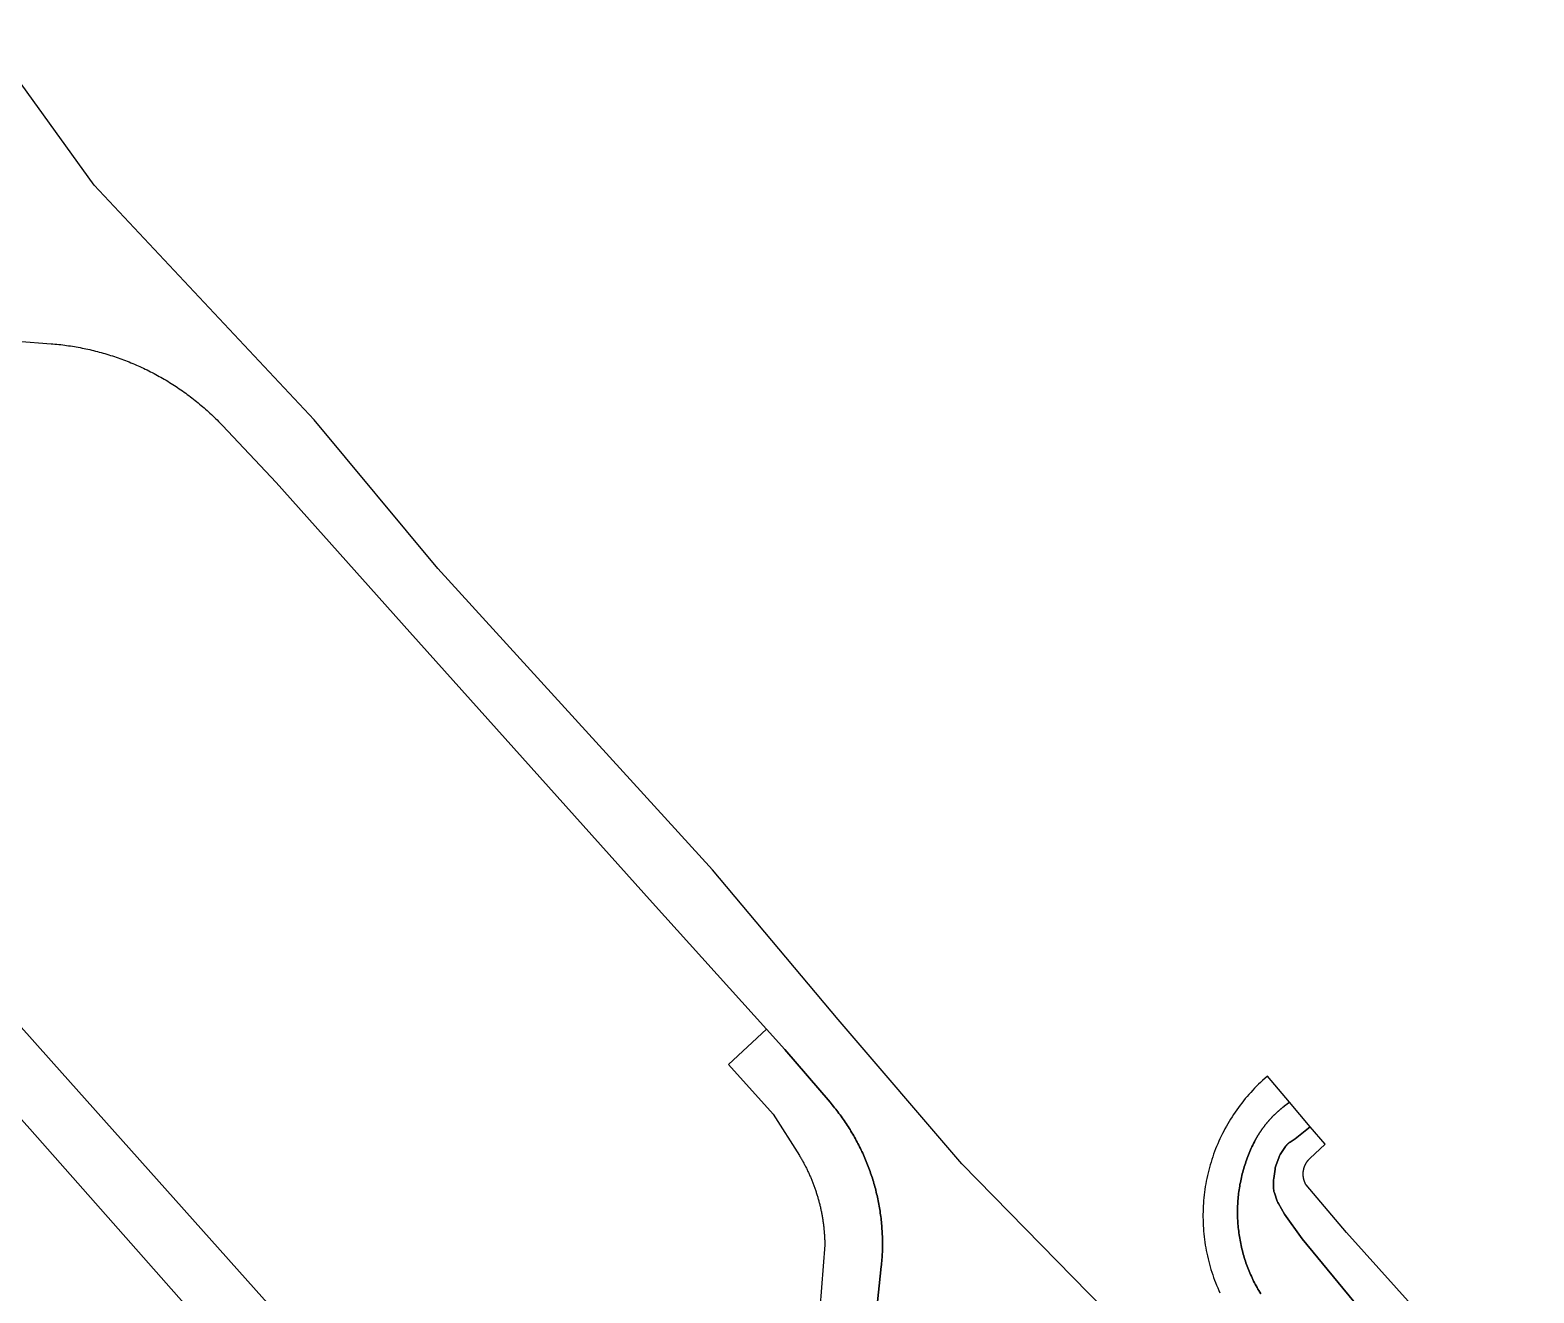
# Model space of a CAD drawing. Header units: metres. Extents: x -127 to 442, y -186 to 462.
# Drawn here: x 138.1 to 234.9, y 278.1 to 359.4 of the extents above; entities that cross this region are included whole.
import ezdxf

# ---------------------------------------------------------------- set-up
doc = ezdxf.new("R2010")
doc.units = ezdxf.units.M

msp = doc.modelspace()

# ---------------------------------------------------------------- linework, layer by layer
at = {"layer": 'road_1', "color": 7}
for points in [[(190.92, 261.032), (192.875, 279.83), (192.875, 279.83), (192.887, 279.944), (192.897, 280.059), (192.907, 280.174), (192.915, 280.288), (192.923, 280.403), (192.93, 280.518), (192.936, 280.633), (192.941, 280.748), (192.945, 280.863), (192.948, 280.978), (192.95, 281.093), (192.951, 281.208), (192.951, 281.323), (192.95, 281.438), (192.949, 281.553), (192.946, 281.668), (192.942, 281.783), (192.938, 281.898), (192.932, 282.012), (192.926, 282.127), (192.919, 282.242), (192.91, 282.357), (192.901, 282.471), (192.891, 282.586), (192.88, 282.7), (192.868, 282.815), (192.855, 282.929), (192.841, 283.043), (192.826, 283.157), (192.81, 283.271), (192.793, 283.385), (192.775, 283.499), (192.757, 283.612), (192.737, 283.726), (192.717, 283.839), (192.695, 283.952), (192.673, 284.065), (192.65, 284.177), (192.625, 284.29), (192.6, 284.402), (192.574, 284.514), (192.547, 284.626), (192.519, 284.737), (192.491, 284.849), (192.461, 284.96), (192.43, 285.071), (192.399, 285.181), (192.366, 285.292), (192.333, 285.402), (192.299, 285.512), (192.263, 285.621), (192.227, 285.73), (192.19, 285.839), (192.153, 285.948), (192.114, 286.056), (192.074, 286.164), (192.034, 286.272), (191.992, 286.379), (191.95, 286.486), (191.907, 286.593), (191.863, 286.699), (191.818, 286.805), (191.772, 286.91), (191.725, 287.016), (191.678, 287.12), (191.63, 287.225), (191.58, 287.329), (191.53, 287.432), (191.479, 287.535), (191.428, 287.638), (191.375, 287.74), (191.322, 287.842), (191.267, 287.944), (191.212, 288.044), (191.156, 288.145), (191.1, 288.245), (191.042, 288.345), (190.984, 288.444), (190.924, 288.542), (190.864, 288.64), (190.803, 288.738), (190.742, 288.835), (190.679, 288.932), (190.616, 289.028), (190.552, 289.123), (190.487, 289.218), (190.422, 289.313), (190.356, 289.407), (190.288, 289.5), (190.221, 289.593), (190.152, 289.686), (190.083, 289.777), (190.012, 289.868), (189.941, 289.959), (189.87, 290.049), (189.797, 290.138), (189.724, 290.227), (189.651, 290.315), (189.576, 290.403), (189.576, 290.403), (186.67, 293.79), (185.481, 295.109), (185.481, 295.109), (183.042, 292.824), (185.919, 289.637), (187.613, 286.967), (187.613, 286.967), (187.644, 286.915), (187.675, 286.862), (187.706, 286.81), (187.736, 286.757), (187.767, 286.704), (187.796, 286.651), (187.826, 286.597), (187.855, 286.544), (187.884, 286.49), (187.913, 286.437), (187.941, 286.383), (187.97, 286.329), (187.997, 286.274), (188.025, 286.22), (188.052, 286.166), (188.079, 286.111), (188.106, 286.056), (188.132, 286.001), (188.158, 285.946), (188.184, 285.891), (188.21, 285.835), (188.235, 285.78), (188.26, 285.724), (188.284, 285.669), (188.309, 285.613), (188.333, 285.557), (188.356, 285.501), (188.38, 285.444), (188.403, 285.388), (188.426, 285.331), (188.448, 285.275), (188.47, 285.218), (188.492, 285.161), (188.514, 285.104), (188.535, 285.047), (188.556, 284.99), (188.577, 284.932), (188.597, 284.875), (188.617, 284.817), (188.637, 284.76), (188.656, 284.702), (188.675, 284.644), (188.694, 284.586), (188.713, 284.528), (188.731, 284.47), (188.749, 284.412), (188.766, 284.353), (188.784, 284.295), (188.801, 284.236), (188.817, 284.178), (188.834, 284.119), (188.85, 284.06), (188.865, 284.001), (188.881, 283.942), (188.896, 283.883), (188.91, 283.824), (188.925, 283.765), (188.939, 283.706), (188.953, 283.646), (188.966, 283.587), (188.979, 283.527), (188.992, 283.468), (189.005, 283.408), (189.017, 283.348), (189.029, 283.289), (189.04, 283.229), (189.052, 283.169), (189.062, 283.109), (189.073, 283.049), (189.083, 282.989), (189.093, 282.929), (189.103, 282.868), (189.112, 282.808), (189.121, 282.748), (189.13, 282.688), (189.138, 282.627), (189.146, 282.567), (189.154, 282.506), (189.161, 282.446), (189.168, 282.385), (189.175, 282.325), (189.181, 282.264), (189.187, 282.203), (189.193, 282.143), (189.198, 282.082), (189.204, 282.021), (189.208, 281.961), (189.213, 281.9), (189.217, 281.839), (189.221, 281.778), (189.224, 281.717), (189.227, 281.656), (189.23, 281.596), (189.233, 281.535), (189.235, 281.474), (189.236, 281.413), (189.238, 281.352), (189.239, 281.291), (189.24, 281.23), (189.24, 281.23), (188.92, 277.12)], [(217.279, 278.083), (217.219, 278.182), (217.16, 278.282), (217.101, 278.382), (217.044, 278.483), (216.989, 278.585), (216.934, 278.688), (216.881, 278.791), (216.828, 278.895), (216.777, 278.999), (216.728, 279.104), (216.679, 279.21), (216.632, 279.316), (216.586, 279.422), (216.541, 279.53), (216.497, 279.637), (216.455, 279.745), (216.414, 279.854), (216.374, 279.963), (216.335, 280.073), (216.298, 280.183), (216.262, 280.293), (216.227, 280.404), (216.194, 280.516), (216.162, 280.627), (216.131, 280.739), (216.102, 280.852), (216.073, 280.964), (216.046, 281.077), (216.021, 281.191), (215.997, 281.304), (215.974, 281.418), (215.952, 281.532), (215.932, 281.647), (215.913, 281.761), (215.895, 281.876), (215.879, 281.991), (215.864, 282.106), (215.851, 282.222), (215.838, 282.337), (215.828, 282.453), (215.818, 282.569), (215.81, 282.685), (215.803, 282.801), (215.797, 282.917), (215.793, 283.033), (215.791, 283.149), (215.789, 283.265), (215.789, 283.381), (215.79, 283.497), (215.793, 283.613), (215.797, 283.73), (215.802, 283.846), (215.809, 283.962), (215.817, 284.078), (215.826, 284.193), (215.837, 284.309), (215.849, 284.425), (215.862, 284.54), (215.877, 284.655), (215.893, 284.77), (215.911, 284.885), (215.929, 285), (215.949, 285.114), (215.971, 285.228), (215.994, 285.342), (216.018, 285.456), (216.043, 285.569), (216.07, 285.682), (216.098, 285.795), (216.127, 285.908), (216.158, 286.02), (216.19, 286.131), (216.223, 286.243), (216.258, 286.354), (216.293, 286.464), (216.33, 286.574), (216.369, 286.684), (216.408, 286.793), (216.449, 286.902), (216.492, 287.01), (216.535, 287.118), (216.58, 287.225), (216.626, 287.332), (216.673, 287.438), (216.721, 287.543), (216.771, 287.648), (216.822, 287.753), (216.874, 287.857), (216.927, 287.96), (216.927, 287.96), (216.941, 287.985), (216.955, 288.01), (216.969, 288.035), (216.983, 288.06), (216.997, 288.085), (217.011, 288.11), (217.026, 288.135), (217.04, 288.16), (217.055, 288.184), (217.07, 288.209), (217.084, 288.233), (217.099, 288.258), (217.114, 288.282), (217.129, 288.307), (217.145, 288.331), (217.16, 288.355), (217.175, 288.38), (217.191, 288.404), (217.207, 288.428), (217.222, 288.452), (217.238, 288.476), (217.254, 288.5), (217.27, 288.523), (217.286, 288.547), (217.302, 288.571), (217.319, 288.594), (217.335, 288.618), (217.351, 288.641), (217.368, 288.665), (217.385, 288.688), (217.402, 288.711), (217.418, 288.735), (217.435, 288.758), (217.452, 288.781), (217.47, 288.804), (217.487, 288.827), (217.504, 288.849), (217.522, 288.872), (217.539, 288.895), (217.557, 288.918), (217.575, 288.94), (217.592, 288.963), (217.61, 288.985), (217.628, 289.007), (217.646, 289.03), (217.665, 289.052), (217.683, 289.074), (217.701, 289.096), (217.72, 289.118), (217.738, 289.14), (217.757, 289.162), (217.776, 289.183), (217.794, 289.205), (217.813, 289.227), (217.832, 289.248), (217.851, 289.27), (217.87, 289.291), (217.89, 289.312), (217.909, 289.333), (217.928, 289.354), (217.948, 289.375), (217.968, 289.396), (217.987, 289.417), (218.007, 289.438), (218.027, 289.459), (218.047, 289.479), (218.067, 289.5), (218.087, 289.52), (218.107, 289.541), (218.127, 289.561), (218.148, 289.581), (218.168, 289.601), (218.189, 289.621), (218.209, 289.641), (218.23, 289.661), (218.251, 289.681), (218.272, 289.701), (218.293, 289.72), (218.314, 289.74), (218.335, 289.759), (218.356, 289.779), (218.377, 289.798), (218.398, 289.817), (218.42, 289.836), (218.441, 289.855), (218.463, 289.874), (218.484, 289.893), (218.506, 289.912), (218.528, 289.93), (218.55, 289.949), (218.572, 289.967), (218.594, 289.986), (218.616, 290.004), (218.638, 290.022), (218.66, 290.04), (218.683, 290.058), (218.705, 290.076), (218.727, 290.094), (218.75, 290.112), (218.75, 290.112), (218.754, 290.115), (218.758, 290.118), (218.762, 290.121), (218.765, 290.124), (218.769, 290.127), (218.773, 290.13), (218.777, 290.133), (218.781, 290.136), (218.785, 290.139), (218.789, 290.142), (218.792, 290.145), (218.796, 290.148), (218.8, 290.151), (218.804, 290.154), (218.808, 290.157), (218.812, 290.16), (218.816, 290.163), (218.82, 290.166), (218.823, 290.17), (218.827, 290.173), (218.831, 290.176), (218.835, 290.179), (218.839, 290.182), (218.843, 290.185), (218.847, 290.188), (218.851, 290.191), (218.854, 290.194), (218.858, 290.197), (218.862, 290.2), (218.866, 290.203), (218.87, 290.206), (218.874, 290.209), (218.878, 290.212), (218.882, 290.215), (218.885, 290.218), (218.889, 290.221), (218.893, 290.224), (218.897, 290.227), (218.901, 290.23), (218.905, 290.233), (218.909, 290.236), (218.913, 290.239), (218.917, 290.242), (218.92, 290.245), (218.924, 290.248), (218.928, 290.25), (218.932, 290.253), (218.936, 290.256), (218.94, 290.259), (218.944, 290.262), (218.948, 290.265), (218.952, 290.268), (218.956, 290.271), (218.959, 290.274), (218.963, 290.277), (218.967, 290.28), (218.971, 290.283), (218.975, 290.286), (218.979, 290.289), (218.983, 290.292), (218.987, 290.295), (218.991, 290.298), (218.995, 290.301), (218.999, 290.304), (219.002, 290.307), (219.006, 290.31), (219.01, 290.313), (219.014, 290.316), (219.018, 290.319), (219.022, 290.322), (219.026, 290.325), (219.03, 290.328), (219.034, 290.331), (219.038, 290.334), (219.042, 290.337), (219.046, 290.339), (219.049, 290.342), (219.053, 290.345), (219.057, 290.348), (219.061, 290.351), (219.065, 290.354), (219.069, 290.357), (219.073, 290.36), (219.077, 290.363), (219.081, 290.366), (219.085, 290.369), (219.089, 290.372), (219.093, 290.375), (219.097, 290.378), (219.101, 290.381), (219.104, 290.384), (219.108, 290.387), (219.112, 290.389), (219.116, 290.392), (219.12, 290.395), (219.124, 290.398), (219.128, 290.401), (219.132, 290.404), (219.136, 290.407), (219.136, 290.407), (217.72, 292.078), (217.405, 291.801), (217.405, 291.801), (217.273, 291.679), (217.143, 291.555), (217.016, 291.428), (216.89, 291.3), (216.766, 291.17), (216.644, 291.038), (216.524, 290.905), (216.406, 290.769), (216.29, 290.632), (216.176, 290.493), (216.064, 290.352), (215.955, 290.209), (215.848, 290.065), (215.743, 289.919), (215.64, 289.772), (215.539, 289.623), (215.441, 289.473), (215.345, 289.321), (215.251, 289.168), (215.16, 289.013), (215.071, 288.857), (214.984, 288.699), (214.9, 288.541), (214.818, 288.381), (214.739, 288.219), (214.662, 288.057), (214.588, 287.893), (214.516, 287.729), (214.447, 287.563), (214.38, 287.396), (214.315, 287.228), (214.254, 287.06), (214.195, 286.89), (214.138, 286.719), (214.084, 286.548), (214.033, 286.376), (213.984, 286.203), (213.938, 286.029), (213.895, 285.855), (213.854, 285.68), (213.816, 285.504), (213.781, 285.328), (213.748, 285.151), (213.718, 284.974), (213.69, 284.797), (213.666, 284.619), (213.644, 284.44), (213.625, 284.262), (213.608, 284.083), (213.595, 283.903), (213.584, 283.724), (213.575, 283.545), (213.57, 283.365), (213.567, 283.185), (213.567, 283.006), (213.57, 282.826), (213.575, 282.646), (213.583, 282.467), (213.594, 282.288), (213.608, 282.108), (213.624, 281.929), (213.643, 281.751), (213.665, 281.572), (213.69, 281.394), (213.717, 281.217), (213.747, 281.04), (213.779, 280.863), (213.815, 280.687), (213.853, 280.511), (213.893, 280.336), (213.937, 280.162), (213.982, 279.988), (214.031, 279.815), (214.082, 279.643), (214.136, 279.471), (214.193, 279.301), (214.252, 279.131), (214.313, 278.962), (214.377, 278.794), (214.444, 278.628), (214.513, 278.462), (214.585, 278.297), (214.659, 278.133)]]:
    msp.add_lwpolyline(points, dxfattribs=at)
at = {"layer": 'road_5', "color": 3}
msp.add_lwpolyline([(81.315, 357.841), (78.859, 355.539), (97.1, 334.63), (116.98, 312.3), (138.1, 288.7), (156.449, 267.906), (159.64, 264.29), (170.31, 252.14), (179.996, 241.276), (183.264, 244.334), (180.61, 247.3), (162.12, 267.71), (159.44, 270.709), (139.47, 293.06), (115.45, 320.01), (99.55, 337.78), (90.9, 347.51), (81.315, 357.841)], close=True, dxfattribs=at)
at = {"layer": 'terrain_5', "color": 3}
for points in [[(207.237, 277.059), (198.051, 286.434), (190.104, 295.716), (182.007, 305.35), (164.344, 324.741), (156.397, 334.305), (142.239, 349.394), (135.041, 359.38)], [(137.31, 339.37), (139.462, 339.202), (139.462, 339.202), (139.588, 339.192), (139.714, 339.181), (139.84, 339.168), (139.965, 339.155), (140.091, 339.141), (140.216, 339.126), (140.342, 339.111), (140.467, 339.094), (140.592, 339.076), (140.717, 339.057), (140.842, 339.038), (140.966, 339.017), (141.091, 338.996), (141.215, 338.974), (141.339, 338.95), (141.463, 338.926), (141.587, 338.901), (141.711, 338.875), (141.834, 338.848), (141.957, 338.82), (142.08, 338.791), (142.203, 338.762), (142.326, 338.731), (142.448, 338.699), (142.57, 338.667), (142.692, 338.634), (142.814, 338.599), (142.935, 338.564), (143.056, 338.528), (143.177, 338.491), (143.298, 338.453), (143.418, 338.415), (143.538, 338.375), (143.657, 338.334), (143.777, 338.293), (143.896, 338.251), (144.015, 338.208), (144.133, 338.164), (144.251, 338.119), (144.369, 338.073), (144.486, 338.026), (144.603, 337.978), (144.72, 337.93), (144.836, 337.881), (144.952, 337.831), (145.068, 337.78), (145.183, 337.728), (145.298, 337.675), (145.412, 337.621), (145.526, 337.567), (145.64, 337.512), (145.753, 337.455), (145.866, 337.398), (145.978, 337.341), (146.09, 337.282), (146.202, 337.223), (146.313, 337.162), (146.423, 337.101), (146.533, 337.039), (146.643, 336.976), (146.752, 336.913), (146.861, 336.848), (146.969, 336.783), (147.077, 336.717), (147.184, 336.65), (147.291, 336.583), (147.397, 336.515), (147.503, 336.445), (147.608, 336.375), (147.713, 336.305), (147.817, 336.233), (147.92, 336.161), (148.023, 336.088), (148.126, 336.014), (148.228, 335.939), (148.329, 335.864), (148.43, 335.788), (148.531, 335.711), (148.63, 335.634), (148.729, 335.555), (148.828, 335.476), (148.926, 335.397), (149.023, 335.316), (149.12, 335.235), (149.216, 335.153), (149.312, 335.07), (149.407, 334.987), (149.501, 334.903), (149.595, 334.818), (149.688, 334.733), (149.78, 334.646), (149.872, 334.56), (149.963, 334.472), (150.054, 334.384), (150.143, 334.295), (150.233, 334.206), (150.321, 334.115), (150.409, 334.024), (150.496, 333.933), (150.496, 333.933), (153.95, 330.28), (162.54, 320.65), (178.15, 303.24), (185.481, 295.109), (186.67, 293.79), (189.576, 290.403), (189.576, 290.403), (189.651, 290.315), (189.724, 290.227), (189.797, 290.138), (189.87, 290.049), (189.941, 289.959), (190.012, 289.868), (190.083, 289.777), (190.152, 289.686), (190.221, 289.593), (190.288, 289.5), (190.356, 289.407), (190.422, 289.313), (190.487, 289.218), (190.552, 289.123), (190.616, 289.028), (190.679, 288.932), (190.742, 288.835), (190.803, 288.738), (190.864, 288.64), (190.924, 288.542), (190.984, 288.444), (191.042, 288.345), (191.1, 288.245), (191.156, 288.145), (191.212, 288.044), (191.267, 287.944), (191.322, 287.842), (191.375, 287.74), (191.428, 287.638), (191.479, 287.535), (191.53, 287.432), (191.58, 287.329), (191.63, 287.225), (191.678, 287.12), (191.725, 287.016), (191.772, 286.91), (191.818, 286.805), (191.863, 286.699), (191.907, 286.593), (191.95, 286.486), (191.992, 286.379), (192.034, 286.272), (192.074, 286.164), (192.114, 286.056), (192.153, 285.948), (192.19, 285.839), (192.227, 285.73), (192.263, 285.621), (192.299, 285.512), (192.333, 285.402), (192.366, 285.292), (192.399, 285.181), (192.43, 285.071), (192.461, 284.96), (192.491, 284.849), (192.519, 284.737), (192.547, 284.626), (192.574, 284.514), (192.6, 284.402), (192.625, 284.29), (192.65, 284.177), (192.673, 284.065), (192.695, 283.952), (192.717, 283.839), (192.737, 283.726), (192.757, 283.612), (192.775, 283.499), (192.793, 283.385), (192.81, 283.271), (192.826, 283.157), (192.841, 283.043), (192.855, 282.929), (192.868, 282.815), (192.88, 282.7), (192.891, 282.586), (192.901, 282.471), (192.91, 282.357), (192.919, 282.242), (192.926, 282.127), (192.932, 282.012), (192.938, 281.898), (192.942, 281.783), (192.946, 281.668), (192.949, 281.553), (192.95, 281.438), (192.951, 281.323), (192.951, 281.208), (192.95, 281.093), (192.948, 280.978), (192.945, 280.863), (192.941, 280.748), (192.936, 280.633), (192.93, 280.518), (192.923, 280.403), (192.915, 280.288), (192.907, 280.174), (192.897, 280.059), (192.887, 279.944), (192.875, 279.83), (192.875, 279.83), (190.92, 261.032)], [(234.857, 263.525), (219.954, 281.614), (219.954, 281.614), (218.802, 283.207), (218.417, 283.895), (218.391, 283.944), (218.368, 283.995), (218.348, 284.047), (218.161, 284.57), (218.136, 284.652), (218.118, 284.736), (218.107, 284.821), (218.103, 284.918), (218.11, 285.417), (218.118, 285.503), (218.204, 286.105), (218.216, 286.174), (218.233, 286.242), (218.255, 286.308), (218.468, 286.89), (218.499, 286.964), (218.536, 287.036), (218.578, 287.105), (218.884, 287.559), (218.884, 287.559), (218.886, 287.562), (218.889, 287.566), (218.891, 287.569), (218.893, 287.572), (218.896, 287.576), (218.898, 287.579), (218.9, 287.582), (218.903, 287.585), (218.905, 287.589), (218.907, 287.592), (218.91, 287.595), (218.912, 287.598), (218.915, 287.602), (218.917, 287.605), (218.919, 287.608), (218.922, 287.611), (218.924, 287.614), (218.927, 287.618), (218.929, 287.621), (218.932, 287.624), (218.934, 287.627), (218.937, 287.63), (218.94, 287.633), (218.942, 287.637), (218.945, 287.64), (218.947, 287.643), (218.95, 287.646), (218.953, 287.649), (218.955, 287.652), (218.958, 287.655), (218.96, 287.658), (218.963, 287.661), (218.966, 287.664), (218.969, 287.667), (218.971, 287.67), (218.974, 287.673), (218.977, 287.676), (218.979, 287.679), (218.982, 287.682), (218.985, 287.685), (218.988, 287.688), (218.99, 287.691), (218.993, 287.694), (218.996, 287.697), (218.999, 287.7), (219.002, 287.702), (219.005, 287.705), (219.007, 287.708), (219.01, 287.711), (219.013, 287.714), (219.016, 287.717), (219.019, 287.72), (219.022, 287.722), (219.025, 287.725), (219.028, 287.728), (219.031, 287.731), (219.034, 287.733), (219.037, 287.736), (219.04, 287.739), (219.043, 287.742), (219.046, 287.744), (219.049, 287.747), (219.052, 287.75), (219.055, 287.752), (219.058, 287.755), (219.061, 287.758), (219.064, 287.76), (219.067, 287.763), (219.07, 287.766), (219.073, 287.768), (219.076, 287.771), (219.079, 287.773), (219.082, 287.776), (219.086, 287.778), (219.089, 287.781), (219.092, 287.783), (219.095, 287.786), (219.098, 287.788), (219.101, 287.791), (219.105, 287.793), (219.108, 287.796), (219.111, 287.798), (219.114, 287.801), (219.117, 287.803), (219.121, 287.806), (219.124, 287.808), (219.127, 287.81), (219.13, 287.813), (219.134, 287.815), (219.137, 287.817), (219.14, 287.82), (219.144, 287.822), (219.147, 287.824), (219.15, 287.827), (219.154, 287.829), (219.157, 287.831), (219.16, 287.834), (219.164, 287.836), (219.167, 287.838), (219.167, 287.838), (219.489, 288.047), (220.473, 288.829), (219.136, 290.407), (219.136, 290.407), (219.132, 290.404), (219.128, 290.401), (219.124, 290.398), (219.12, 290.395), (219.116, 290.392), (219.112, 290.389), (219.108, 290.387), (219.104, 290.384), (219.101, 290.381), (219.097, 290.378), (219.093, 290.375), (219.089, 290.372), (219.085, 290.369), (219.081, 290.366), (219.077, 290.363), (219.073, 290.36), (219.069, 290.357), (219.065, 290.354), (219.061, 290.351), (219.057, 290.348), (219.053, 290.345), (219.049, 290.342), (219.046, 290.339), (219.042, 290.337), (219.038, 290.334), (219.034, 290.331), (219.03, 290.328), (219.026, 290.325), (219.022, 290.322), (219.018, 290.319), (219.014, 290.316), (219.01, 290.313), (219.006, 290.31), (219.002, 290.307), (218.999, 290.304), (218.995, 290.301), (218.991, 290.298), (218.987, 290.295), (218.983, 290.292), (218.979, 290.289), (218.975, 290.286), (218.971, 290.283), (218.967, 290.28), (218.963, 290.277), (218.959, 290.274), (218.956, 290.271), (218.952, 290.268), (218.948, 290.265), (218.944, 290.262), (218.94, 290.259), (218.936, 290.256), (218.932, 290.253), (218.928, 290.25), (218.924, 290.248), (218.92, 290.245), (218.917, 290.242), (218.913, 290.239), (218.909, 290.236), (218.905, 290.233), (218.901, 290.23), (218.897, 290.227), (218.893, 290.224), (218.889, 290.221), (218.885, 290.218), (218.882, 290.215), (218.878, 290.212), (218.874, 290.209), (218.87, 290.206), (218.866, 290.203), (218.862, 290.2), (218.858, 290.197), (218.854, 290.194), (218.851, 290.191), (218.847, 290.188), (218.843, 290.185), (218.839, 290.182), (218.835, 290.179), (218.831, 290.176), (218.827, 290.173), (218.823, 290.17), (218.82, 290.166), (218.816, 290.163), (218.812, 290.16), (218.808, 290.157), (218.804, 290.154), (218.8, 290.151), (218.796, 290.148), (218.792, 290.145), (218.789, 290.142), (218.785, 290.139), (218.781, 290.136), (218.777, 290.133), (218.773, 290.13), (218.769, 290.127), (218.765, 290.124), (218.762, 290.121), (218.758, 290.118), (218.754, 290.115), (218.75, 290.112), (218.75, 290.112), (218.727, 290.094), (218.705, 290.076), (218.683, 290.058), (218.66, 290.04), (218.638, 290.022), (218.616, 290.004), (218.594, 289.986), (218.572, 289.967), (218.55, 289.949), (218.528, 289.93), (218.506, 289.912), (218.484, 289.893), (218.463, 289.874), (218.441, 289.855), (218.42, 289.836), (218.398, 289.817), (218.377, 289.798), (218.356, 289.779), (218.335, 289.759), (218.314, 289.74), (218.293, 289.72), (218.272, 289.701), (218.251, 289.681), (218.23, 289.661), (218.209, 289.641), (218.189, 289.621), (218.168, 289.601), (218.148, 289.581), (218.127, 289.561), (218.107, 289.541), (218.087, 289.52), (218.067, 289.5), (218.047, 289.479), (218.027, 289.459), (218.007, 289.438), (217.987, 289.417), (217.968, 289.396), (217.948, 289.375), (217.928, 289.354), (217.909, 289.333), (217.89, 289.312), (217.87, 289.291), (217.851, 289.27), (217.832, 289.248), (217.813, 289.227), (217.794, 289.205), (217.776, 289.183), (217.757, 289.162), (217.738, 289.14), (217.72, 289.118), (217.701, 289.096), (217.683, 289.074), (217.665, 289.052), (217.646, 289.03), (217.628, 289.007), (217.61, 288.985), (217.592, 288.963), (217.575, 288.94), (217.557, 288.918), (217.539, 288.895), (217.522, 288.872), (217.504, 288.849), (217.487, 288.827), (217.47, 288.804), (217.452, 288.781), (217.435, 288.758), (217.418, 288.735), (217.402, 288.711), (217.385, 288.688), (217.368, 288.665), (217.351, 288.641), (217.335, 288.618), (217.319, 288.594), (217.302, 288.571), (217.286, 288.547), (217.27, 288.523), (217.254, 288.5), (217.238, 288.476), (217.222, 288.452), (217.207, 288.428), (217.191, 288.404), (217.175, 288.38), (217.16, 288.355), (217.145, 288.331), (217.129, 288.307), (217.114, 288.282), (217.099, 288.258), (217.084, 288.233), (217.07, 288.209), (217.055, 288.184), (217.04, 288.16), (217.026, 288.135), (217.011, 288.11), (216.997, 288.085), (216.983, 288.06), (216.969, 288.035), (216.955, 288.01), (216.941, 287.985), (216.927, 287.96), (216.927, 287.96), (216.874, 287.857), (216.822, 287.753), (216.771, 287.648), (216.721, 287.543), (216.673, 287.438), (216.626, 287.332), (216.58, 287.225), (216.535, 287.118), (216.492, 287.01), (216.449, 286.902), (216.408, 286.793), (216.369, 286.684), (216.33, 286.574), (216.293, 286.464), (216.258, 286.354), (216.223, 286.243), (216.19, 286.131), (216.158, 286.02), (216.127, 285.908), (216.098, 285.795), (216.07, 285.682), (216.043, 285.569), (216.018, 285.456), (215.994, 285.342), (215.971, 285.228), (215.949, 285.114), (215.929, 285), (215.911, 284.885), (215.893, 284.77), (215.877, 284.655), (215.862, 284.54), (215.849, 284.425), (215.837, 284.309), (215.826, 284.193), (215.817, 284.078), (215.809, 283.962), (215.802, 283.846), (215.797, 283.73), (215.793, 283.613), (215.79, 283.497), (215.789, 283.381), (215.789, 283.265), (215.791, 283.149), (215.793, 283.033), (215.797, 282.917), (215.803, 282.801), (215.81, 282.685), (215.818, 282.569), (215.828, 282.453), (215.838, 282.337), (215.851, 282.222), (215.864, 282.106), (215.879, 281.991), (215.895, 281.876), (215.913, 281.761), (215.932, 281.647), (215.952, 281.532), (215.974, 281.418), (215.997, 281.304), (216.021, 281.191), (216.046, 281.077), (216.073, 280.964), (216.102, 280.852), (216.131, 280.739), (216.162, 280.627), (216.194, 280.516), (216.227, 280.404), (216.262, 280.293), (216.298, 280.183), (216.335, 280.073), (216.374, 279.963), (216.414, 279.854), (216.455, 279.745), (216.497, 279.637), (216.541, 279.53), (216.586, 279.422), (216.632, 279.316), (216.679, 279.21), (216.728, 279.104), (216.777, 278.999), (216.828, 278.895), (216.881, 278.791), (216.934, 278.688), (216.989, 278.585), (217.044, 278.483), (217.101, 278.382), (217.16, 278.282), (217.219, 278.182), (217.279, 278.083)], [(233.389, 270.216), (222.79, 282.02), (220.2, 285.09), (220.2, 285.09), (220.195, 285.098), (220.191, 285.107), (220.186, 285.115), (220.181, 285.123), (220.177, 285.132), (220.172, 285.14), (220.168, 285.149), (220.164, 285.157), (220.159, 285.166), (220.155, 285.174), (220.151, 285.183), (220.147, 285.191), (220.143, 285.2), (220.139, 285.209), (220.135, 285.217), (220.131, 285.226), (220.127, 285.235), (220.123, 285.243), (220.12, 285.252), (220.116, 285.261), (220.112, 285.27), (220.109, 285.279), (220.105, 285.288), (220.102, 285.297), (220.099, 285.305), (220.095, 285.314), (220.092, 285.323), (220.089, 285.332), (220.086, 285.341), (220.083, 285.35), (220.08, 285.36), (220.077, 285.369), (220.074, 285.378), (220.072, 285.387), (220.069, 285.396), (220.066, 285.405), (220.064, 285.414), (220.061, 285.424), (220.059, 285.433), (220.056, 285.442), (220.054, 285.451), (220.052, 285.46), (220.05, 285.47), (220.047, 285.479), (220.045, 285.488), (220.043, 285.498), (220.041, 285.507), (220.04, 285.516), (220.038, 285.526), (220.036, 285.535), (220.034, 285.544), (220.033, 285.554), (220.031, 285.563), (220.03, 285.573), (220.028, 285.582), (220.027, 285.592), (220.026, 285.601), (220.024, 285.61), (220.023, 285.62), (220.022, 285.629), (220.021, 285.639), (220.02, 285.648), (220.019, 285.658), (220.019, 285.667), (220.018, 285.677), (220.017, 285.686), (220.016, 285.696), (220.016, 285.705), (220.015, 285.715), (220.015, 285.724), (220.015, 285.734), (220.014, 285.744), (220.014, 285.753), (220.014, 285.763), (220.014, 285.772), (220.014, 285.782), (220.014, 285.791), (220.014, 285.801), (220.014, 285.81), (220.014, 285.82), (220.015, 285.829), (220.015, 285.839), (220.015, 285.848), (220.016, 285.858), (220.016, 285.867), (220.017, 285.877), (220.018, 285.886), (220.018, 285.896), (220.019, 285.905), (220.02, 285.915), (220.021, 285.924), (220.022, 285.934), (220.023, 285.943), (220.024, 285.953), (220.026, 285.962), (220.027, 285.972), (220.028, 285.981), (220.03, 285.991), (220.031, 286), (220.031, 286), (220.032, 286.009), (220.034, 286.018), (220.036, 286.027), (220.037, 286.036), (220.039, 286.045), (220.041, 286.054), (220.043, 286.063), (220.045, 286.072), (220.047, 286.081), (220.049, 286.09), (220.051, 286.099), (220.053, 286.108), (220.055, 286.117), (220.057, 286.126), (220.06, 286.135), (220.062, 286.144), (220.064, 286.153), (220.067, 286.162), (220.069, 286.17), (220.072, 286.179), (220.075, 286.188), (220.077, 286.197), (220.08, 286.206), (220.083, 286.214), (220.086, 286.223), (220.089, 286.232), (220.092, 286.24), (220.095, 286.249), (220.098, 286.258), (220.101, 286.266), (220.105, 286.275), (220.108, 286.284), (220.111, 286.292), (220.115, 286.301), (220.118, 286.309), (220.122, 286.318), (220.125, 286.326), (220.129, 286.335), (220.133, 286.343), (220.136, 286.351), (220.14, 286.36), (220.144, 286.368), (220.148, 286.376), (220.152, 286.385), (220.156, 286.393), (220.16, 286.401), (220.164, 286.409), (220.168, 286.418), (220.173, 286.426), (220.177, 286.434), (220.181, 286.442), (220.186, 286.45), (220.19, 286.458), (220.195, 286.466), (220.199, 286.474), (220.204, 286.482), (220.209, 286.49), (220.213, 286.498), (220.218, 286.506), (220.223, 286.513), (220.228, 286.521), (220.233, 286.529), (220.238, 286.537), (220.243, 286.544), (220.248, 286.552), (220.253, 286.56), (220.258, 286.567), (220.264, 286.575), (220.269, 286.582), (220.274, 286.59), (220.28, 286.597), (220.285, 286.605), (220.291, 286.612), (220.296, 286.619), (220.302, 286.627), (220.307, 286.634), (220.313, 286.641), (220.319, 286.648), (220.325, 286.656), (220.33, 286.663), (220.336, 286.67), (220.342, 286.677), (220.348, 286.684), (220.354, 286.691), (220.36, 286.698), (220.366, 286.704), (220.373, 286.711), (220.379, 286.718), (220.385, 286.725), (220.391, 286.732), (220.398, 286.738), (220.404, 286.745), (220.411, 286.751), (220.417, 286.758), (220.424, 286.764), (220.43, 286.771), (220.437, 286.777), (220.443, 286.784), (220.45, 286.79), (220.45, 286.79), (221.432, 287.697), (220.473, 288.829), (219.489, 288.047), (219.167, 287.838), (219.167, 287.838), (219.164, 287.836), (219.16, 287.834), (219.157, 287.831), (219.154, 287.829), (219.15, 287.827), (219.147, 287.824), (219.144, 287.822), (219.14, 287.82), (219.137, 287.817), (219.134, 287.815), (219.13, 287.813), (219.127, 287.81), (219.124, 287.808), (219.121, 287.806), (219.117, 287.803), (219.114, 287.801), (219.111, 287.798), (219.108, 287.796), (219.105, 287.793), (219.101, 287.791), (219.098, 287.788), (219.095, 287.786), (219.092, 287.783), (219.089, 287.781), (219.086, 287.778), (219.082, 287.776), (219.079, 287.773), (219.076, 287.771), (219.073, 287.768), (219.07, 287.766), (219.067, 287.763), (219.064, 287.76), (219.061, 287.758), (219.058, 287.755), (219.055, 287.752), (219.052, 287.75), (219.049, 287.747), (219.046, 287.744), (219.043, 287.742), (219.04, 287.739), (219.037, 287.736), (219.034, 287.733), (219.031, 287.731), (219.028, 287.728), (219.025, 287.725), (219.022, 287.722), (219.019, 287.72), (219.016, 287.717), (219.013, 287.714), (219.01, 287.711), (219.007, 287.708), (219.005, 287.705), (219.002, 287.702), (218.999, 287.7), (218.996, 287.697), (218.993, 287.694), (218.99, 287.691), (218.988, 287.688), (218.985, 287.685), (218.982, 287.682), (218.979, 287.679), (218.977, 287.676), (218.974, 287.673), (218.971, 287.67), (218.969, 287.667), (218.966, 287.664), (218.963, 287.661), (218.96, 287.658), (218.958, 287.655), (218.955, 287.652), (218.953, 287.649), (218.95, 287.646), (218.947, 287.643), (218.945, 287.64), (218.942, 287.637), (218.94, 287.633), (218.937, 287.63), (218.934, 287.627), (218.932, 287.624), (218.929, 287.621), (218.927, 287.618), (218.924, 287.614), (218.922, 287.611), (218.919, 287.608), (218.917, 287.605), (218.915, 287.602), (218.912, 287.598), (218.91, 287.595), (218.907, 287.592), (218.905, 287.589), (218.903, 287.585), (218.9, 287.582), (218.898, 287.579), (218.896, 287.576), (218.893, 287.572), (218.891, 287.569), (218.889, 287.566), (218.886, 287.562), (218.884, 287.559), (218.884, 287.559), (218.578, 287.105), (218.536, 287.036), (218.499, 286.964), (218.468, 286.89), (218.255, 286.308), (218.233, 286.242), (218.216, 286.174), (218.204, 286.105), (218.118, 285.503), (218.11, 285.417), (218.103, 284.918), (218.107, 284.821), (218.118, 284.736), (218.136, 284.652), (218.161, 284.57), (218.348, 284.047), (218.368, 283.995), (218.391, 283.944), (218.417, 283.895), (218.802, 283.207), (219.954, 281.614), (234.857, 263.525)]]:
    msp.add_lwpolyline(points, dxfattribs=at)

doc.saveas('drawing.dxf')
